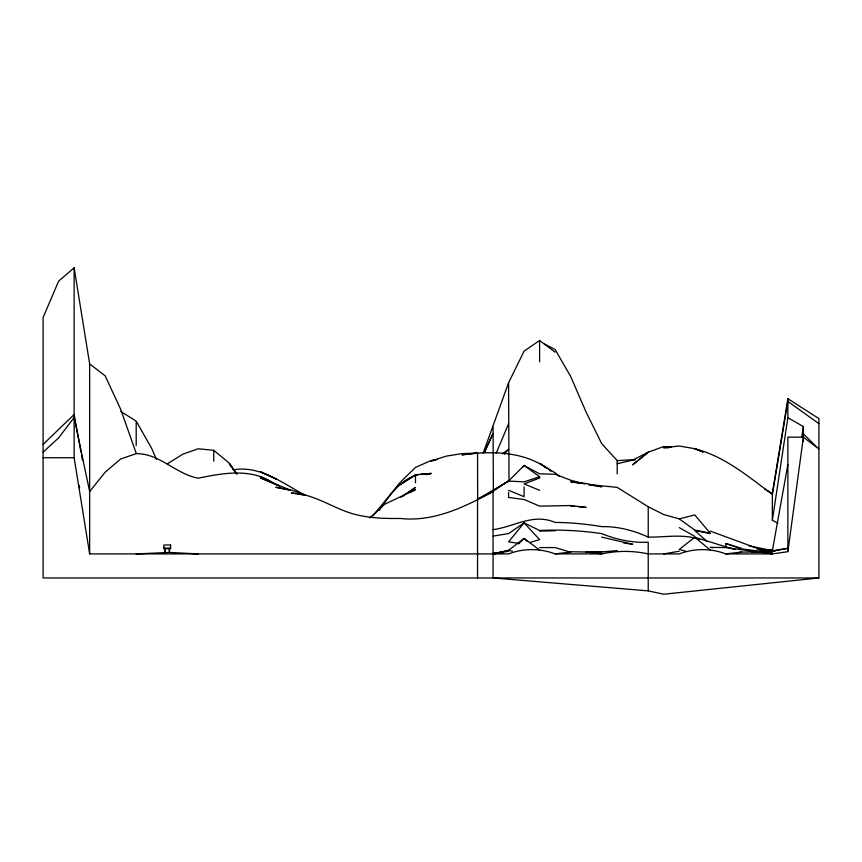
<?xml version="1.0" encoding="UTF-8"?>
<svg xmlns="http://www.w3.org/2000/svg" width="862" height="862" viewBox="0 0 862 862"><rect width="100%" height="100%" fill="white"/><g stroke="black" fill="none" stroke-linecap="round" stroke-linejoin="round"><path stroke-width="1.29" d="M787.868 551.087L787.868 437.153L803.384 437.153L787.868 551.691L772.352 553.91L725.804 553.91A65.232 65.232 0 0 0 679.256 553.91L648.224 553.91A109.711 109.711 0 0 0 601.676 553.91L555.128 553.91A65.232 65.232 0 0 0 508.58 553.91L89.648 553.91L74.132 457.722L74.132 267.78L58.616 281.184L43.1 317.496L43.1 577.96L818.9 577.96L818.9 418.576L787.868 398.729L772.352 493.635L772.352 520.26L777.89 523.202M772.352 520.26L787.868 417.747L787.868 398.729M801.768 437.142L803.384 426.55L787.868 417.747M787.868 464.521L772.352 550.775L759.422 551.594M483.194 453.046L508.58 382.771L524.096 351.103L539.612 340.49L555.128 352.149M496.167 453.272L508.58 423.824M484.509 452.453L493.064 433.403L484.196 452.442M379.28 510.369C389.387 495.995 400.022 479.164 418.07 474.8L415.484 475.081L399.968 484.778L415.484 474.714L431 473.486L425.828 474.682M522.458 467.581L524.096 465.502L539.612 473.831L555.128 474.262L570.644 480.188L584.867 484.002M373.02 515.832L399.968 482.58L415.484 467.409L431 460.556L437.465 459.511M504.27 454.252L508.58 449.253L502.374 453.8M518.622 543.868L524.096 538.394L539.612 550.042M43.1 444.393L74.132 414.514L81.05 452.442M369.906 517.782L384.452 504.356L415.484 489.605L409.946 492.601M43.1 452.151L58.616 437.885L74.132 417.51L89.648 491.566L105.164 472.171L120.68 458.993L136.196 453.638C159.761 453.412 175.794 474.122 198.26 478.184C223.667 472.99 251.79 467.764 274.644 483.851L260.324 476.88L279.169 485.92M648.224 452.216L632.708 464.737L648.224 452.216L663.74 446.538L671.498 447.313M735.027 549.633L694.772 537.209L679.256 549.439L685.721 551.238M498.236 553.232L493.064 553.91L508.58 550.344L524.096 538.394L526.833 541.131M403.297 495.833L415.484 487.45L401.078 497.234M508.58 480.727L493.064 491.017L508.58 481.061L524.096 465.502L539.612 476.729L539.612 478.001L524.096 483.938L539.612 490.316M167.228 463.896L182.744 454.199L198.26 448.768L213.776 450.33L229.292 463.142L236.684 473.992M304.286 495.122L291.356 493.042C313.865 493.689 332.344 507.955 353.42 513.967C368.591 518.084 384.333 518.687 399.968 518.439C433.715 522.21 464.327 507.061 493.064 491.577L477.548 499.227L508.58 481.061L524.096 481.869L539.612 476.729M617.192 463.734L632.708 460.103L648.224 452.173M530.065 542.457L539.612 539.623L524.096 522.889L508.58 533.6L493.064 536.099M679.256 518.87L694.772 514.959L710.288 533.255L694.772 530.065L679.256 518.87L663.74 514.539L648.224 506.77L617.192 487.364L588.746 484.552M566.765 552.951L570.644 552.046L555.128 553.91M737.441 552.951L741.32 552.046L772.352 551.971L765.887 552.122M768.473 551.971L787.868 548.297L772.352 550.775L774.938 551.314M508.58 550.409L493.064 553.91L508.58 551.217M632.708 460.103L635.294 459.597L617.192 460.631L601.676 443.596L586.16 412.241L570.644 376.403L555.128 349.509L544.385 344.013M493.064 529.656C514.345 526.79 533.136 512.933 555.128 522.426C570.73 522.534 586.289 524.042 601.676 526.639C617.828 526.294 633.613 530.421 648.224 537.112C665.108 537.382 683.588 533.621 699.545 539.45M434.879 460.254L431 460.987L446.516 456.073L462.032 453.617L477.548 453.056L462.032 454.845C490.306 450.955 522.835 451.009 546.853 468.249M663.74 553.91L679.256 551.217M599.09 552.154L617.192 550.602M500.822 552.898L503.408 552.553M725.804 553.91L741.32 552.046M663.74 446.538L663.74 447.701L679.256 446.02L694.772 448.703L703.123 451.936M818.9 577.96L663.74 594.22L648.224 590.879L493.064 577.96L493.064 490.618M493.064 552.995L500.822 552.391M233.171 469.844C259.968 465.168 282.456 483.076 304.652 495.014M772.352 551.087L751.664 551.895M594.015 552.143L601.676 551.702L586.16 552.057L601.676 553.91M764.691 552.143L772.352 551.702M136.196 553.91L169.523 552.423L169.523 548.426M539.612 531.111L555.128 530.776M586.16 552.046L601.676 551.971M759.422 549.794L772.352 549.773M43.1 457.722L74.132 457.722M539.612 547.575L555.128 547.575L570.644 552.23M163.855 548.124L170.601 548.124M756.836 551.96L769.766 551.971M570.644 551.755L590.179 552.068M769.798 551.561L760.855 551.389L741.32 548.846M663.74 447.701L668.912 447.82M198.26 553.91L169.308 552.423L169.308 548.34M759.422 551.842L763.301 552.133M570.644 506.123L574.523 506.436M578.402 506.759L586.16 507.395L570.644 505.541L539.612 506.123L524.096 499.507L508.58 497.439L508.58 492.428M772.352 553.91L725.804 547.575L710.288 547.359L712.874 547.715M623.657 542.952L632.708 544.288L601.676 537.123M518.924 543.416L508.58 541.81L524.096 522.889L539.612 530.475C560.343 529.451 581.139 530.658 601.676 533.6C616.438 539.634 632.234 543.028 648.224 542.198L648.224 590.879M588.746 484.767L601.676 486.814L586.16 483.528L570.644 481.739L579.695 483.27M756.836 548.943L765.887 550.387M771.059 550.322L749.078 545.915M710.288 533.578L694.772 530.475L707.379 541.767M288.77 489.961L275.84 487.278L291.356 490.069L305.676 495.111M508.58 550.344L512.459 551.238M725.804 547.499L725.804 543.491L741.32 548.329M725.804 543.491L740.124 548.458M710.288 531.111L764.906 551.163M703.123 451.979L694.772 448.8C724.436 456.095 748.238 476.664 772.352 494.325L787.868 401.412L818.9 423.641M508.58 490.306L524.096 496.652L524.096 486.782M290.16 490.004L260.324 477.86L279.169 485.845M679.256 527.63L694.772 536.347M764.594 488.969L772.352 493.635M120.68 411.422L136.196 421.13L151.712 448.445L156.367 459.295M546.917 468.475L539.731 463.325L555.29 472.969L559.158 476.212M548.922 469.779L550.99 471.298M803.384 437.153L818.9 449.059L803.384 433.942M74.132 267.78L89.648 363.915L105.164 375.832L120.68 409.299L136.196 453.272M694.772 537.209L710.288 550.042M237.05 473.863L229.292 463.659L235.94 473.195M81.534 455.05L82.483 460.286M79.153 485.381L79.595 488M509.022 481.265L508.58 382.771M493.376 491.232L493.064 427.002M477.667 499.734L477.548 452.895M803.384 426.55L803.384 441.506M648.224 506.77L648.224 537.112M617.192 460.631L617.192 473.841M539.612 340.49L539.612 361.76M477.548 498.926L477.548 577.96M415.484 474.714L415.484 482.817M213.776 450.33L213.776 461.202M165.148 548.34L165.148 552.423M164.933 548.426L164.933 552.423M136.196 421.981L136.196 445.535M89.648 363.915L89.648 553.91M431 473.41L420.656 474.52L431 473.486M170.601 545.01L163.855 545.01L163.855 548.717L170.601 548.717L170.601 545.01M275.84 478.884L260.324 471.665L275.84 478.884"/></g></svg>
